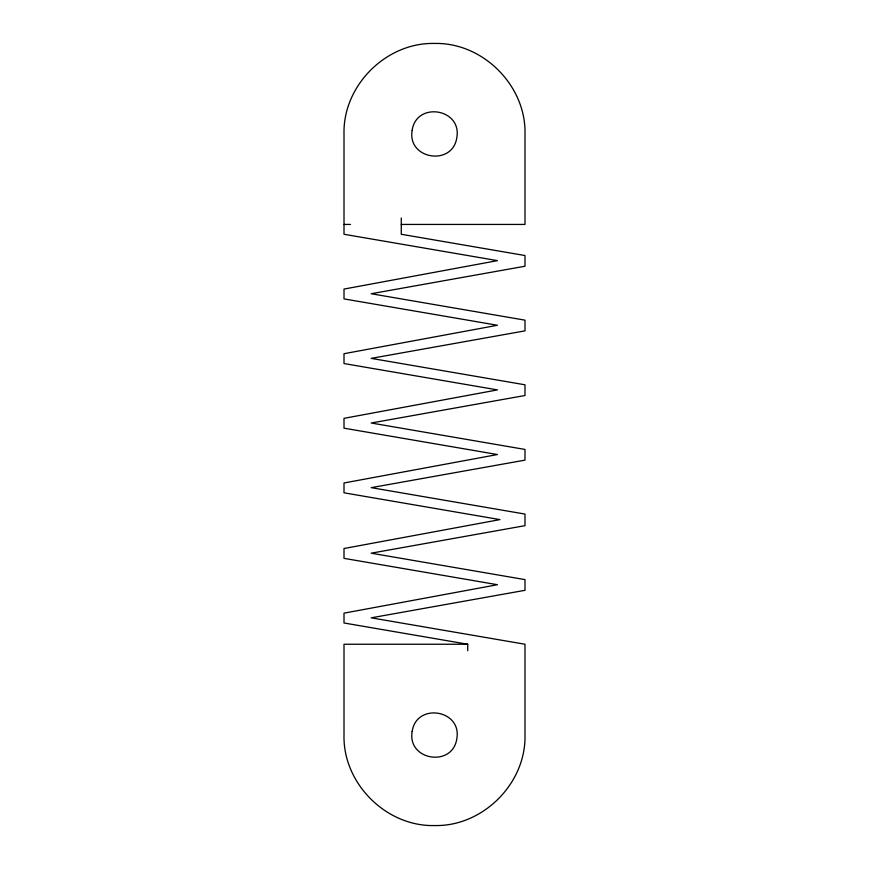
<?xml version="1.0" encoding="UTF-8"?>
<svg xmlns="http://www.w3.org/2000/svg" width="869" height="869" viewBox="0 0 869 869"><rect width="100%" height="100%" fill="white"/><g stroke="black" fill="none" stroke-linecap="round" stroke-linejoin="round"><path stroke-width="1.3" d="M344.005 224.43L350.468 224.43M401.272 224.43L524.995 224.43L524.995 133.945C526.158 85.586 482.86 42.288 434.5 43.45C386.14 42.288 342.842 85.586 344.005 133.945L344.005 234.272L497.448 260.635L344.005 289.073L344.005 298.903L497.448 325.267L344.005 353.705L344.005 363.546L497.448 389.899L344.005 418.337L344.005 428.178L497.448 454.541L344.005 482.979L344.005 492.81L499.968 519.608L344.005 548.513L344.005 558.354L497.448 584.718L344.005 613.156L344.005 622.986L467.728 644.244L467.728 650.707M467.728 644.244L344.005 644.244L344.005 735.055C342.842 783.414 386.14 826.712 434.5 825.55C482.86 826.712 526.158 783.414 524.995 735.055L524.995 644.244L371.193 617.826L524.995 590.312L524.995 579.612L371.193 553.184L524.995 525.669L524.995 514.068L371.193 487.65L524.995 460.135L524.995 449.436L371.193 423.007L524.995 395.504L524.995 384.793L371.193 358.376L524.995 330.861L524.995 320.161L371.193 293.733L524.995 266.229L524.995 255.529L401.272 234.272L401.272 217.967M412.156 130.404C407.05 159.407 452.738 166.642 456.844 137.476C461.95 108.473 416.262 101.239 412.156 130.404M412.156 731.524C407.05 760.527 452.738 767.761 456.844 738.596C461.95 709.593 416.262 702.358 412.156 731.524"/></g></svg>
